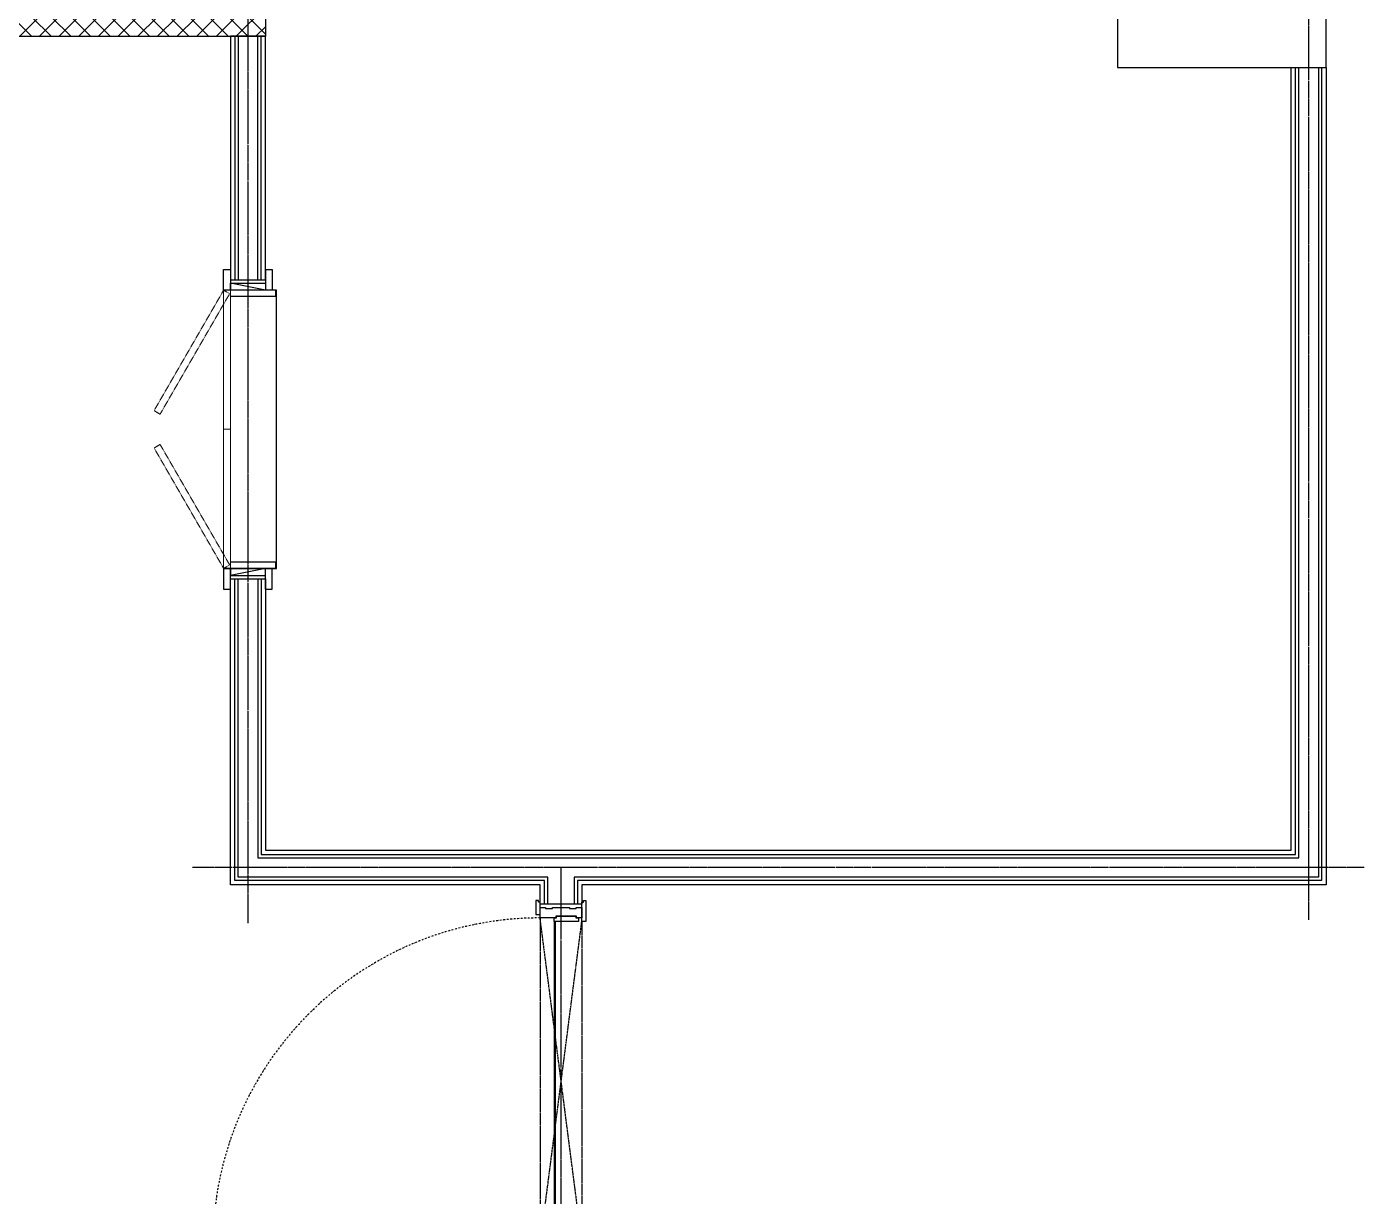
# Model space of a CAD drawing. Header units: millimetres. Extents: x 18456 to 179493, y -203649 to 469211.
# Drawn here: x 144370 to 148216, y 272996 to 276359 of the extents above; entities that cross this region are included whole.
import ezdxf

# ---------------------------------------------------------------- set-up
doc = ezdxf.new("R2010")
doc.units = ezdxf.units.MM
for name, pattern in [('X-평면도(기본형)$0$CEN', [52.5, 50, -1, 0.5, -1]), ('X-평면도(기본형)$0$DASHDOTX2', [2, 1, -0.5, 0, -0.5]), ('X-평면도(기본형)$0$HID', [2.8, 1.8, -1]), ('X-평면도(기본형)$0$x-ref_plan S1$0$HID', [2.3, 1.5, -0.8])]:
    doc.linetypes.add(name, pattern=pattern)
for name, color, linetype, true_color in [('X-평면도(기본형)$0$40HAT', 9, 'Continuous', 0x808080), ('X-평면도(기본형)$0$7GYP', 7, 'Continuous', 0x000000), ('X-평면도(기본형)$0$CEN', 1, 'X-평면도(기본형)$0$CEN', 0xff0000), ('X-평면도(기본형)$0$DOOR', 4, 'Continuous', 0x00ffff), ('X-평면도(기본형)$0$FUR-KIT', 6, 'Continuous', 0xff00ff), ('X-평면도(기본형)$0$W1', 2, 'Continuous', 0xffff00), ('X-평면도(기본형)$0$W2', 3, 'Continuous', 0x00ff00)]:
    doc.layers.add(name, color=color, linetype=linetype, true_color=true_color)
doc.layers.add('X-평면도(기본형)$0$FUR-FIX', color=6, linetype='Continuous', lineweight=9, true_color=0xff00ff)

# ---------------------------------------------------------------- blocks, each defined once
blk = doc.blocks.new('X-평면도(기본형)$0$A$C24B0555E')
at = {"layer": 'X-평면도(기본형)$0$FUR-FIX', "color": 8, "ltscale": 20, "true_color": 0x808080}
for points in [[(20, -120), (420, -120), (420, -100), (20, -100)], [(820, -120), (420, -120), (420, -100), (820, -100)]]:
    blk.add_lwpolyline(points, close=True, dxfattribs=at)
at = {"layer": 'X-평면도(기본형)$0$FUR-FIX', "color": 1, "linetype": 'X-평면도(기본형)$0$x-ref_plan S1$0$HID', "ltscale": 0.5, "true_color": 0xff0000}
for points in [[(30, -102.7), (20, -120), (366.4, -320), (376.4, -302.7)], [(810, -102.7), (820, -120), (473.6, -320), (463.6, -302.7)]]:
    blk.add_lwpolyline(points, close=True, dxfattribs=at)
at = {"layer": 'X-평면도(기본형)$0$FUR-KIT', "linetype": 'Continuous'}
for p, q in [((-40, 0, 0), (-40, 20, 0)), ((-40, 20, 0), (20, 20, 0)), ((-40, 0, 0), (20, 0, 0)), ((20, 0, 0), (0, -100)), ((20, 32, 0), (20, -118, 0)), ((820, 32, 0), (20, 32, 0)), ((37, 30, 0), (20, 30, 0)), ((37, -100, 0), (37, 30, 0)), ((802, 30, 0), (802, -100, 0)), ((820, 30, 0), (802, 30, 0)), ((820, -118, 0), (820, 32, 0)), ((820, 30, 0), (820, -120, 0)), ((880, 20), (820, 20, 0)), ((880, 0), (820, 0, 0)), ((820, 0, 0), (840, -100)), ((880, 0), (880, 20))]:
    blk.add_line(p, q, dxfattribs=at)
for points in [[(20, 0), (20, -100), (0, -100), (0, 0)], [(820, 0), (820, -100), (840, -100), (840, 0)], [(20, -100), (20, -120), (-40, -120), (-40, -100)], [(880, -120), (880, -100), (820, -100), (820, -120)]]:
    blk.add_lwpolyline(points, close=True, dxfattribs=at)
blk = doc.blocks.new('X-평면도(기본형)$0$1000m')
at = {"layer": 'X-평면도(기본형)$0$DOOR', "color": 5, "true_color": 0x0000ff}
for p, q in [((40, 960), (40, 40)), ((43, 960), (43, 40))]:
    blk.add_line(p, q, dxfattribs=at)
at = {"layer": 'X-평면도(기본형)$0$DOOR', "linetype": 'ByBlock'}
for points in [[(0, 1015), (-5, 1015), (-5, 1020), (-12, 1020), (-12, 980), (0, 980)], [(120, 1015), (125, 1015), (125, 1020), (132, 1020), (132, 960), (120, 960)], [(120, -15), (125, -15), (125, -20), (132, -20), (132, 40), (120, 40)], [(-12, -15), (-7, -15), (-7, -20), (0, -20), (0, 20), (-12, 20)]]:
    blk.add_lwpolyline(points, close=True, dxfattribs=at)
at = {"layer": 'X-평면도(기본형)$0$DOOR'}
for points in [[(0, 1000), (15.9, 1000), (15.9, 997), (35.9, 997), (35.9, 1000), (84.1, 1000), (84.1, 997), (104.1, 997), (104.1, 1000), (120, 1000), (120, 999.1), (120, 980), (120, 970), (105, 970), (105, 975), (45, 975), (45, 970), (40, 970), (0, 970)], [(40, 960), (40, 970), (47, 970), (47, 975), (103, 975), (103, 970), (110, 970), (110, 960)], [(0, 30), (-940.8, 30), (-940.8, 66), (0, 66)], [(0, 30), (-940.8, 30), (-940.8, 66), (0, 66)], [(40, 40), (40, 30), (47, 30), (47, 25), (103, 25), (103, 30), (110, 30), (110, 40)], [(0, 0), (15.9, 0), (15.9, 3), (35.9, 3), (35.9, 0), (84.1, 0), (84.1, 3), (104.1, 3), (104.1, 0), (120, 0), (120, 30), (105, 30), (105, 25), (45, 25), (45, 30), (40, 30), (0, 30)]]:
    blk.add_lwpolyline(points, close=True, dxfattribs=at)
at = {"layer": 'X-평면도(기본형)$0$DOOR', "color": 1, "linetype": 'X-평면도(기본형)$0$HID', "true_color": 0xff0000}
blk.add_lwpolyline([(120, 960), (120, 40), (0, 970), (0, 30)], close=True, dxfattribs=at)
at = {"layer": 'X-평면도(기본형)$0$DOOR', "color": 1, "linetype": 'X-평면도(기본형)$0$DASHDOTX2', "ltscale": 5, "true_color": 0xff0000}
blk.add_arc((0.6, 28.6), 941.4, 90.038, 177.7238, dxfattribs=at)

msp = doc.modelspace()

# ---------------------------------------------------------------- hatches: boundary and pattern name
at = {"layer": 'X-평면도(기본형)$0$40HAT'}
h = msp.add_hatch(dxfattribs=at)
h.set_pattern_fill('H3', color=256, scale=40, style=0, pattern_type=2)
h.set_pattern_definition([(315, (-178130.538, 59916.775), (28.2842712, 28.2842712), []), (45, (-178130.538, 59916.775), (-28.2842712, 28.2842712), [])])
h.paths.add_polyline_path([(143616.1, 275631), (143526.1, 275631), (143526.1, 276861), (140946.1, 276861), (140946.1, 276951), (143616.1, 276951), (143616.1, 276441), (144946.1, 276441), (144946.1, 276951), (145056.1, 276951), (145056.1, 276331), (143616.1, 276331)], flags=0)

# ---------------------------------------------------------------- linework, layer by layer
at = {"layer": 'X-평면도(기본형)$0$7GYP'}
for p, q in [((144956.1, 276331), (144956.1, 275631)), ((145056.1, 276331), (144956.1, 276331)), ((144968.6, 276331), (144968.6, 275631)), ((144978.1, 276331), (144978.1, 275631)), ((145034.1, 275631), (145034.1, 276331)), ((145043.6, 275631), (145043.6, 276331)), ((145056.1, 275631), (145056.1, 276331)), ((144956.1, 275631), (145056.1, 275631)), ((144956.1, 274771), (145056.1, 274771))]:
    msp.add_line(p, q, dxfattribs=at)
for points in [[(145034.1, 274771), (145034.1, 273969), (148028.1, 273969), (148028.1, 276241)], [(145043.6, 274771), (145043.6, 273978.5), (148018.6, 273978.5), (148018.6, 276241)], [(145056.1, 274771), (145056.1, 273991), (148006.1, 273991), (148006.1, 276241)], [(148084.1, 276241), (148084.1, 273913), (145944.1, 273913), (145944.1, 273836)], [(148093.6, 276241), (148093.6, 273903.5), (145953.6, 273903.5), (145953.6, 273836)], [(148106.1, 276241), (148106.1, 273891), (145966.1, 273891), (145966.1, 273836)], [(145846.1, 273836), (145846.1, 273891), (144956.1, 273891), (144956.1, 274771)], [(145858.6, 273836), (145858.6, 273903.5), (144968.6, 273903.5), (144968.6, 274771)], [(145868.1, 273836), (145868.1, 273913), (144978.1, 273913), (144978.1, 274771)], [(145966.1, 273836), (145846.1, 273836)]]:
    msp.add_lwpolyline(points, dxfattribs=at)
at = {"layer": 'X-평면도(기본형)$0$CEN'}
for p, q in [((148056.1, 276991), (148056.1, 273791)), ((145006.1, 276386), (145006.1, 273781)), ((148216.1, 273941), (144846.1, 273941)), ((145906.1, 273941), (145906.1, 272701))]:
    msp.add_line(p, q, dxfattribs=at)
at = {"layer": 'X-평면도(기본형)$0$W1'}
msp.add_lwpolyline([(148106.1, 277041), (147506.1, 277041), (147506.1, 276241), (148106.1, 276241)], close=True, dxfattribs=at)
at = {"layer": 'X-평면도(기본형)$0$W2'}
for p in [(145056.1, 276951), (143616.1, 276331)]:
    msp.add_line(p, (145056.1, 276331), dxfattribs=at)

# ---------------------------------------------------------------- block references
at = {"rotation": 270}
msp.add_blockref('X-평면도(기본형)$0$A$C24B0555E', (145056.1, 275621), dxfattribs=at)
at = {"layer": 'X-평면도(기본형)$0$W2'}
msp.add_blockref('X-평면도(기본형)$0$1000m', (145846.1, 272826), dxfattribs=at)

doc.saveas('drawing.dxf')
